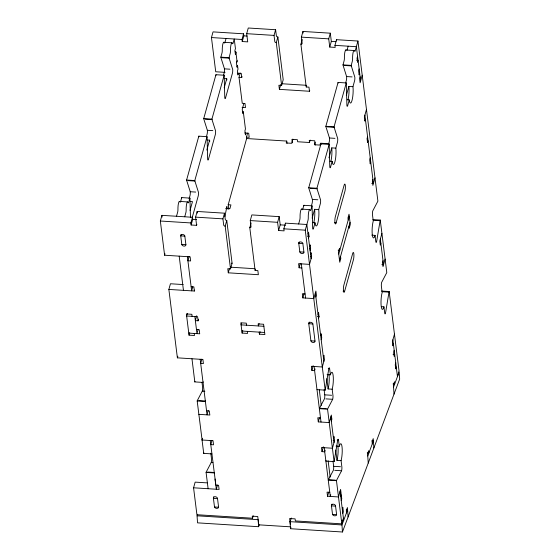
<?xml version="1.0" encoding="UTF-8"?>
<svg xmlns="http://www.w3.org/2000/svg" width="560" height="560" viewBox="0 0 560 560"><rect width="100%" height="100%" fill="white"/><g stroke="black" fill="none" stroke-linecap="round" stroke-linejoin="round"><path stroke-width="0.84" d="M372.904 219.604L380.254 220.066A2.8 0.56 -86.4 0 0 380.114 220.689L376.593 241.696A2.8 0.56 -86.4 0 1 375.809 241.535L375.039 235.375A9.786 1.96 -86.4 0 1 372.302 234.808A9.786 1.96 -86.4 0 1 373.254 221.011L372.484 214.851A2.8 0.56 -86.4 0 1 372.757 210.91L377.72 201.467A2.8 0.56 -86.4 0 0 377.881 201.012L357.952 41.034L336.532 39.683L334.95 45.353L335.209 47.404L329.742 47.061L328.72 38.85L330.302 33.18L302.953 31.451L301.378 37.128L302.141 43.281A1.4 0.994 15.6 0 1 300.902 44.226L306.229 86.982L308.966 87.15L309.477 91.259L279.398 89.362L278.887 85.253L281.617 85.428L283.199 79.751L277.879 36.995A1.4 0.994 15.6 0 1 276.381 35.882L275.611 29.729L248.269 28L246.687 33.677L247.716 41.881L242.242 41.538L241.99 39.487L243.572 33.81L213.038 31.885L211.456 37.555L215.719 71.764L225.071 72.352M381.633 291.046L389.151 291.522A2.8 0.56 -86.4 0 0 389.011 292.152L385.49 313.152A2.8 0.56 -86.4 0 1 384.706 312.991L383.943 306.831A9.786 1.96 -86.4 0 1 381.206 306.271A9.786 1.96 -86.4 0 1 382.151 292.467L381.388 286.307A2.8 0.56 -86.4 0 1 381.654 282.366L386.617 272.923A2.8 0.56 -86.4 0 0 386.778 272.468L380.254 220.066M218.596 507.213L218.512 507.696C217.476 508.886 215.019 508.459 214.494 506.954L213.402 498.148A2.1 1.491 15.6 0 1 215.257 496.741A2.1 1.491 15.6 0 1 217.504 498.407L218.596 507.213L214.417 506.947M336.623 514.668L336.539 515.151C335.503 516.341 333.046 515.914 332.521 514.409L331.429 505.603A2.1 1.491 15.6 0 1 333.284 504.189A2.1 1.491 15.6 0 1 335.531 505.862L336.623 514.668L332.521 514.409M312.977 222.684L315.028 222.81A9.786 1.96 -86.4 0 0 317.772 223.377A9.786 1.96 -86.4 0 0 318.717 209.573L320.39 203.518A2.8 0.56 -86.4 0 0 320.572 199.955L317.03 188.769A2.8 0.56 -86.4 0 1 316.932 188.258L329.161 144.382L320.957 143.864L308.735 187.74A2.8 0.56 -86.4 0 0 308.826 188.251L312.368 199.437A2.8 0.56 -86.4 0 1 312.095 203.385L311.409 205.842M330.099 161.245L332.15 161.378A9.786 1.96 -86.4 0 0 334.887 161.938A9.786 1.96 -86.4 0 0 335.839 148.134L337.505 142.086A2.8 0.56 -86.4 0 0 337.687 138.516L334.145 127.33A2.786 0.56 -86.4 0 1 334.054 126.819L346.276 82.943L338.072 82.425L325.85 126.301A2.786 0.56 -86.4 0 0 325.941 126.812L329.483 137.998A2.793 0.56 -86.4 0 1 329.217 141.946L328.531 144.403M347.214 99.806L349.265 99.939A9.786 1.96 -86.4 0 0 352.002 100.499A9.786 1.96 -86.4 0 0 352.954 86.702L354.627 80.647A2.8 0.56 -86.4 0 0 354.802 77.084L351.19 65.527L352.282 61.397A2.793 0.56 -86.4 0 0 352.604 58.247A5.593 1.12 -86.4 0 1 353.255 51.94A5.593 1.12 -86.4 0 1 354.592 51.114A2.793 0.56 -86.4 0 0 355.257 50.694L357.952 41.034M189.084 256.515L187.901 260.771L190.638 260.939L190.127 256.837L164.605 255.227L160.342 221.018L161.924 215.348L192.458 217.273L192.71 219.324L191.128 225.001L196.602 225.344L196.861 224.399M164.605 255.227L164.997 253.806M176.505 216.265L177.618 212.275A2.8 0.56 -86.4 0 0 177.94 209.93L177.961 207.508A5.593 1.12 -86.4 0 1 179.648 201.439L179.935 201.992M190.456 217.497L189.966 198.772A2.8 0.56 -86.4 0 0 189.91 198.107L181.713 197.589L180.6 201.579A2.793 0.56 -86.4 0 1 180.432 202.048M189.063 198.912L189.966 195.671A2.793 0.56 -86.4 0 0 190.239 191.73L186.697 180.537A2.8 0.56 -86.4 0 1 186.599 180.033L198.828 136.15L207.032 136.668A2.786 0.56 -86.4 0 1 207.081 137.333L207.655 159.18A2.793 0.56 -86.4 0 0 208.439 159.341L215.285 134.75A2.793 0.56 -86.4 0 0 215.558 130.809L212.016 119.616A2.786 0.56 -86.4 0 1 211.925 119.112L224.147 75.229L215.943 74.711L203.721 118.594A2.786 0.56 -86.4 0 0 203.812 119.098L207.354 130.291A2.793 0.56 -86.4 0 1 207.081 134.232L206.409 136.668M223.524 75.229L224.203 72.793A2.8 0.56 -86.4 0 0 224.469 68.852L220.934 57.666A2.786 0.56 -86.4 0 1 220.836 57.155L221.949 53.165A2.8 0.56 -86.4 0 0 222.264 50.82L222.285 48.398A5.593 1.12 -86.4 0 1 223.979 42.329L224.259 42.882M226.037 38.479L224.931 42.469A2.793 0.56 -86.4 0 1 224.763 42.938M184.709 216.783L185.822 212.793A2.8 0.56 -86.4 0 0 186.144 210.448L186.158 208.026A5.593 1.12 -86.4 0 1 187.852 201.957L188.279 202.783A2.793 0.56 -86.4 0 0 188.804 202.097L189.91 198.107M192.234 217.497L198.17 196.189A2.793 0.56 -86.4 0 0 198.443 192.248L194.901 181.055A2.8 0.56 -86.4 0 1 194.803 180.551L207.032 136.668M224.147 75.229A2.8 0.56 -86.4 0 1 224.196 75.901L224.77 97.741A2.8 0.56 -86.4 0 0 225.554 97.902L232.4 73.311A2.8 0.56 -86.4 0 0 232.673 69.37L229.131 58.184A2.786 0.56 -86.4 0 1 229.04 57.673L230.153 53.683A2.8 0.56 -86.4 0 0 230.468 51.338L230.489 48.916A5.593 1.12 -86.4 0 1 232.183 42.847L232.603 43.673A2.793 0.56 -86.4 0 0 233.128 42.987L234.241 38.997L235.438 48.573L234.906 50.463L235.417 54.572L236.124 52.052M181.125 234.465L180.733 235.879L181.797 244.433A2.1 1.491 15.6 0 0 184.037 246.099A2.1 1.491 15.6 0 0 185.899 244.692L184.835 236.138A2.1 1.491 15.6 0 0 182.588 234.472A2.1 1.491 15.6 0 0 180.733 235.879L184.835 236.138M190.029 210.427L192.486 201.607L190.435 201.474M206.836 150.094L209.601 140.168L207.557 140.035M224.182 87.829L226.723 78.729L224.672 78.603M201.866 359.128L200.683 363.384L203.413 363.559L202.902 359.45L177.387 357.84L168.861 289.429L170.443 283.759L183.204 284.564M191.128 225.001L190.876 222.943L192.458 217.273M242.242 41.538L243.824 35.861L243.572 33.81M237.188 60.599L236.481 63.119L236.992 67.228L237.524 65.338L237.993 69.097L237.461 70.987L237.972 75.096L238.441 73.416M196.602 225.344L195.58 217.133L197.155 211.463L224.504 213.185L225.267 219.345A1.4 0.994 15.6 0 0 226.765 220.458L232.085 263.214L230.51 268.884L227.773 268.716L228.284 272.818L258.363 274.715L257.852 270.613L255.115 270.438L249.788 227.682L251.104 222.957M242.095 107.366L245.497 107.583L244.986 103.474L242.249 103.306L239.015 77.308L240.198 73.052M239.015 77.308L241.745 77.483L242.011 76.531M192.822 286.664L191.653 290.871L187.39 256.662M243.873 103.418L242.235 109.298L242.746 113.407L243.271 111.51L245.448 128.961L244.923 130.851L245.434 134.953L245.903 133.273M187.348 313.481L186.641 316.008L197.582 316.694L198.093 320.803L195.356 320.628L196.714 315.763M168.861 289.429L194.383 291.039L194.649 290.094M177.387 357.84L177.835 356.223M194.243 333.452L194.495 335.503L189.028 335.16L189.707 332.731M230.51 268.884L225.183 226.128A1.4 0.994 15.6 0 1 223.685 225.015L222.922 218.862L224.504 213.185M281.617 85.428L276.297 42.672A1.4 0.994 15.6 0 1 274.799 41.559L274.036 35.399L275.611 29.729M246.673 138.782L246.47 137.165L247.597 133.112M224.917 216.503L226.891 206.465L227.206 209.027M228.774 209.349L228.2 204.736L246.638 138.537L286.741 141.064L287.028 143.374M198.093 320.803L198.541 319.179M225.183 226.128L226.765 220.458M276.297 42.672L277.879 36.995M198.149 329.42L196.973 333.627L194.845 316.526M228.284 272.818L229.425 268.723M279.398 89.362L280.756 84.476M249.788 227.682A1.4 0.994 15.6 0 0 251.027 226.744L250.264 220.584L251.846 214.914L279.188 216.636L280.21 224.847L278.628 230.524L284.095 230.867L283.843 228.816L285.418 223.139L306.838 224.49L311.101 258.699M300.902 44.226L302.218 39.494M208.222 410.662L207.053 414.862L200.172 359.282M211.918 453.894L203.714 453.376L202.048 439.999L202.517 438.319M286.741 141.064L286.216 142.961L291.683 143.304L292.852 139.104M253.197 515.795L252.518 518.224L196.924 514.717L193.571 487.795L195.153 482.125L207.06 482.874M255.115 270.438L255.381 269.493M306.229 86.982L306.67 85.407M241.563 323.19L241.101 324.87L263.886 326.312M211.932 440.573L210.798 444.626L213.535 444.794L213.024 440.692L202.048 439.999M247.31 331.373L247.569 333.424L242.102 333.081L242.781 330.652M309.477 91.259L309.736 90.314M278.628 230.524L277.606 222.313L279.188 216.636M329.742 47.061L331.324 41.391L330.302 33.18M259.07 323.533L258.391 325.962L258.139 323.911L263.606 324.261L264.887 334.523L259.42 334.173L259.161 332.122M292.362 142.779L291.935 139.356L297.402 139.706L297.661 141.757L309.505 142.506L310.184 140.07M213.801 496.776L213.353 498.4L217.49 498.659M259.42 334.173L260.092 331.744M217.49 485.03L216.321 489.237L215.04 478.996M315.175 142.219L314.468 144.739L319.935 145.089L320.467 143.199L329.182 143.745M298.634 223.979L299.747 219.989A2.793 0.56 -86.4 0 0 300.076 216.832A5.593 1.12 -86.4 0 1 300.573 211.148A5.593 1.12 -86.4 0 1 301.777 209.153M315.028 222.81L313.446 228.487A2.793 0.56 -86.4 0 1 312.669 228.326L312.095 206.486A2.786 0.56 -86.4 0 0 312.046 205.814L303.842 205.296L302.729 209.286A2.793 0.56 -86.4 0 1 302.561 209.755M345.646 82.964L346.332 80.507A2.793 0.56 -86.4 0 0 346.605 76.566L342.986 65.009L344.078 60.879A2.793 0.56 -86.4 0 0 344.4 57.729A5.593 1.12 -86.4 0 1 344.904 52.038A5.593 1.12 -86.4 0 1 346.108 50.043M347.06 50.176L348.166 46.186M299.11 242.074L298.76 243.334L299.824 251.881A2.1 1.491 15.6 0 0 302.064 253.554A2.1 1.491 15.6 0 0 303.926 252.14L302.862 243.593A2.1 1.491 15.6 0 0 300.622 241.92A2.1 1.491 15.6 0 0 298.76 243.334L302.862 243.593M316.981 389.627L325.185 390.145L305.256 230.167L307.951 220.507A2.793 0.56 -86.4 0 0 308.28 217.35A5.593 1.12 -86.4 0 1 308.931 211.05A5.593 1.12 -86.4 0 1 310.261 210.217A2.793 0.56 -86.4 0 0 310.933 209.804L312.046 205.814M312.158 218.141L314.615 209.314L318.717 209.573M328.965 157.808L331.737 147.875L335.839 148.134M346.318 95.543L348.852 86.436L352.954 86.695M308.035 234.073L308.56 232.183L309.071 236.285L308.539 238.196M357.567 56.287L357.035 58.177L357.546 62.279L358.078 60.368L356.713 60.284M301.826 267.96L299.096 267.785L300.237 263.69M332.15 161.378L330.568 167.048A2.793 0.56 -86.4 0 1 329.784 166.887L329.21 145.047A2.786 0.56 -86.4 0 0 329.161 144.382M349.265 99.939L347.683 105.609A2.793 0.56 -86.4 0 1 346.899 105.448L346.318 83.433A2.779 0.553 -86.4 0 0 346.276 82.943M309.603 246.743L310.135 244.839L310.646 248.941L310.121 250.831M359.149 68.922L358.617 70.833L359.128 74.935L359.653 73.045M310.59 254.597L311.115 252.7L311.626 256.809L309.519 264.376L298.585 263.683L299.096 267.785M360.122 76.811L359.597 78.701L360.108 82.803L362.215 75.236M315.875 297.01L316.4 295.12L315.889 291.011L313.782 298.578L302.841 297.892L303.982 293.79M366.471 109.445L364.364 117.012L364.875 121.114L365.407 119.224M336.119 222.852L344.904 191.331A4.193 0.84 -86.4 0 0 345.31 185.416A4.193 0.84 -86.4 0 0 344.134 185.171L335.349 216.692A4.193 0.84 -86.4 0 0 334.943 222.607A4.193 0.84 -86.4 0 0 336.119 222.852L334.558 222.754M309.239 322.035L308.77 323.715L310.905 340.816A2.1 1.491 15.6 0 0 313.145 342.489A2.1 1.491 15.6 0 0 315.007 341.075L312.872 323.974A2.1 1.491 15.6 0 0 310.632 322.308A2.1 1.491 15.6 0 0 308.77 323.715L312.872 323.974M318.045 314.454L318.57 312.564L319.081 316.666L318.556 318.556M367.577 136.668L367.052 138.558L367.563 142.667L368.088 140.77M338.737 254.051L349.272 216.223M339.5 260.211L350.042 222.383M320.684 335.664L321.216 333.774L321.727 337.876L321.195 339.766M370.216 157.878L369.691 159.768L370.202 163.87L370.727 161.98M315.063 368.956L314.608 370.58L311.878 370.405L313.194 365.673M323.372 357.21L323.897 355.32L324.408 359.422L322.301 366.989L311.367 366.303L311.878 370.405M372.904 179.424L372.372 181.314L372.89 185.423L374.997 177.856M344.638 291.263L353.423 259.742A4.193 0.84 -86.4 0 0 353.829 253.827A4.193 0.84 -86.4 0 0 352.653 253.582L343.875 285.103A4.193 0.84 -86.4 0 0 343.469 291.018A4.193 0.84 -86.4 0 0 344.638 291.263L343.077 291.165M331.317 421.008L331.842 419.111L331.331 415.009L329.224 422.576L318.29 421.883L319.417 417.83M381.92 233.443L379.813 241.003L380.324 245.112L380.849 243.222M325.178 450.198L324.73 451.815L321.993 451.647L323.351 446.782M333.487 438.452L334.019 436.562L334.53 440.664L332.416 448.231L321.482 447.538L321.993 451.647M383.019 260.666L382.494 262.556L383.005 266.658L385.112 259.098M340.578 495.376L341.11 493.486L340.592 489.384L338.485 496.944L327.551 496.258L328.678 492.205M330.75 494.746L330.288 496.426L324.219 447.713M331.926 504.175L331.457 505.855L335.559 506.114M340.732 496.594L341.257 494.704L341.768 498.806L341.243 500.696M342.307 509.25L342.832 507.36L343.343 511.462L342.818 513.352M394.464 334.145L392.357 341.712L392.868 345.814L393.393 343.924M290.36 524.349L289.632 518.532L295.099 518.875L295.358 520.926L341.838 523.866L343.42 518.189M394.184 350.273L393.659 352.163L394.17 356.265L394.695 354.375L393.05 354.27M395.759 362.929L395.234 364.819L395.745 368.921L396.27 367.031M259.287 524.888L258.608 526.708L197.54 522.851L197.057 515.802L197.631 514.283M393.54 387.065L399.175 372.008L399.658 379.057L342.454 532L290.507 528.717L290.024 521.668L291.389 518.028M290.507 528.717L290.962 527.506M342.454 532L341.971 524.951L347.606 509.887L346.241 509.803M367.759 456.008L373.394 440.944L371.707 440.839M202.006 382.515L202.58 387.128A2.8 0.56 -86.4 0 1 202.307 391.076L197.344 400.512A2.8 0.56 -86.4 0 0 197.183 400.967L202.09 439.999M210.805 453.201L211.477 458.591A2.793 0.56 -86.4 0 1 211.211 462.532L206.248 471.968A2.8 0.56 -86.4 0 0 206.087 472.43L208.117 488.719M327.117 374.633L330.393 374.836A9.786 1.96 -86.4 0 1 333.137 375.403A9.786 1.96 -86.4 0 1 332.185 389.207L332.948 395.36A2.8 0.56 -86.4 0 1 332.682 399.308L327.719 408.744A2.8 0.56 -86.4 0 0 327.558 409.199L319.354 408.681A2.8 0.56 -86.4 0 1 319.515 408.226L324.478 398.79A2.8 0.56 -86.4 0 0 324.751 394.842L324.107 389.676M336.014 446.089L339.297 446.292A9.786 1.96 -86.4 0 1 342.034 446.859A9.786 1.96 -86.4 0 1 341.082 460.663L341.852 466.816A2.793 0.56 -86.4 0 1 341.579 470.764L336.623 480.2A2.8 0.56 -86.4 0 0 336.462 480.655L328.258 480.137A2.8 0.56 -86.4 0 1 328.419 479.682L333.375 470.246A2.793 0.56 -86.4 0 0 333.648 466.298L333.004 461.139M246.687 33.677L274.036 35.399M301.378 37.128L328.72 38.85M243.824 35.861L247.107 36.071M331.324 41.391L336.007 41.685M211.456 37.555L241.99 39.487M334.95 45.353L356.37 46.704L360.633 80.913M223.629 42.28L231.833 42.798M345.758 49.994L353.962 50.512M220.836 57.155L229.04 57.673M342.965 64.869L351.169 65.387M222.299 57.75L229.131 58.184M344.428 65.464L351.26 65.891M224.469 68.852L229.943 69.195M346.605 76.566L352.072 76.909M237.832 73.157L241.234 73.374L241.745 77.483M281.841 83.741L306.04 85.267M203.721 118.594L211.925 119.112M325.85 126.301L334.054 126.819M205.184 119.189L212.016 119.616M327.313 126.896L334.145 127.33M207.354 130.291L212.821 130.634M329.483 137.998L334.95 138.348M244.79 132.986L248.696 133.238L249.207 137.34L246.47 137.165M371.728 183.421L373.415 183.533L364.896 115.122M186.599 180.033L194.803 180.551M308.735 187.74L316.932 188.258M188.062 180.628L194.901 181.055M310.191 188.335L317.03 188.769M190.239 191.73L195.706 192.073M312.368 199.437L317.835 199.78M179.298 201.39L187.502 201.908M301.427 209.104L309.631 209.622M228.2 204.736L230.93 204.904L229.88 208.691L225.673 208.425M373.275 220.262L380.114 220.689M195.58 217.133L222.922 218.862M250.264 220.584L277.606 222.313M192.71 219.324L196.616 219.569M280.21 224.847L285.677 225.197M160.342 221.018L190.876 222.943M283.843 228.816L305.256 230.167M371.763 235.165L375.039 235.375M307.363 236.173L309.071 236.285M338.149 250.166L339.787 250.271L339.535 248.22L338.478 252L339.759 262.262L340.809 258.482L340.557 256.424M309.281 248.857L310.646 248.941M181.797 244.433L185.899 244.692M299.824 251.881L303.926 252.14M310.261 256.725L311.626 256.809M381.85 264.663L383.53 264.768L380.338 239.113M231.406 263.172L232.085 263.214M230.699 267.197L254.926 268.73M382.179 291.718L389.011 292.152M191.142 286.762L193.872 286.937L194.383 291.039M305.067 293.958L302.33 293.783L302.841 297.892M381.479 306.677L383.943 306.831M317.443 316.561L319.081 316.666M241.864 331.03L264.649 332.472M196.462 329.518L199.199 329.693L199.71 333.802L188.776 333.109M310.905 340.816L315.007 341.075M328.258 368.592L329.63 368.683L330.393 374.836M393.029 383.95L394.667 384.055L394.513 381.703L393.386 384.713L394.023 394.114M326.788 378.567L328.083 388.948L332.185 389.207M191.968 358.764L194.81 381.913L203.014 382.431A2.8 0.56 -86.4 0 0 203.154 381.808M324.751 394.842L331.583 395.276M202.307 391.076L204.869 391.237M325.843 398.874L332.682 399.308M198.716 400.603L205.548 401.03A2.8 0.56 -86.4 0 0 205.387 401.485L197.183 400.967M319.515 408.226L326.354 408.66M206.584 410.76L209.314 410.935L209.832 415.037L198.849 414.344M320.509 417.949L317.779 417.781L318.29 421.883M330.477 419.027L331.842 419.111M337.162 440.055L338.527 440.139L339.297 446.292M333.158 440.58L334.53 440.664M367.248 452.893L368.886 452.991L368.725 450.646L367.598 453.656L368.242 463.057M335.692 450.03L336.98 460.404L341.082 460.663M338.527 440.139A2.8 0.56 -86.4 0 0 337.743 439.978L334.229 460.978A2.8 0.56 -86.4 0 1 334.082 461.608L325.885 461.09A2.8 0.56 -86.4 0 0 325.99 460.628M333.648 466.298L340.487 466.732M211.211 462.532L212.919 462.637M334.747 470.33L341.579 470.764M207.613 472.059L214.452 472.486A2.8 0.56 -86.4 0 0 214.291 472.948L206.087 472.43M328.419 479.682L335.251 480.116M329.777 492.324L327.04 492.149L327.551 496.258M193.571 487.795L219.093 489.412L218.582 485.303L215.845 485.135L210.252 440.517M342.048 520.254L343.693 520.359L340.067 491.274M197.057 515.802L258.125 519.659L258.608 526.708M290.024 521.668L341.971 524.951M290.668 526.841L258.769 524.832L257.733 516.516L252.266 516.173L252.518 518.224M389.151 291.522L399.042 370.916L397.46 376.593L392.882 339.822M336.532 39.683L336.595 40.194M348.222 220.01L347.963 217.959L349.02 214.172L350.294 224.434L349.244 228.221L348.985 226.163M302.953 31.451L303.149 32.991M315.252 145.075L314.72 140.798L309.253 140.455L309.505 142.506M315.357 292.908L323.883 361.319M330.806 416.899L333.998 442.554M341.838 523.866L336.462 480.655M327.558 409.199L334.082 461.608M319.298 389.886L321.23 405.384M328.132 460.754L330.162 477.078M301.315 263.858L305.578 298.06M314.097 366.471L321.02 422.058M285.418 223.139L285.488 223.657M246.547 325.22L246.288 323.162L240.821 322.819L242.102 333.081M197.155 211.463L197.365 213.101M192.108 316.351L191.856 314.3L186.389 313.95L189.028 335.16M179.186 256.144L183.449 290.353M161.924 215.348L162.134 217.056M373.87 447.993L373.233 438.592L372.106 441.609L372.267 443.954M348.089 516.936L347.445 507.535L346.325 510.552L346.479 512.897M338.128 83.09L338.114 82.915A2.779 0.553 -86.4 0 0 338.072 82.425M203.854 452.746A2.8 0.56 -86.4 0 1 203.714 453.376M194.95 381.29A2.8 0.56 -86.4 0 1 194.81 381.913M198.828 136.15A2.786 0.56 -86.4 0 1 198.877 136.815M215.943 74.711A2.8 0.56 -86.4 0 1 215.992 75.383M181.713 197.589A2.8 0.56 -86.4 0 1 181.741 197.904M226.723 78.729A9.786 1.96 -86.4 0 1 226.842 80.003M209.601 140.168A9.786 1.96 -86.4 0 1 209.727 141.442M235.207 51.555A2.1 1.491 15.6 0 1 235.949 52.682L237.013 61.229A2.1 1.491 15.6 0 1 236.544 62.279M320.957 143.864A2.786 0.56 -86.4 0 1 321.006 144.529M303.842 205.296A2.786 0.56 -86.4 0 1 303.884 205.786M314.615 209.314A9.786 1.96 -86.4 0 1 313.817 222.544M348.852 86.443A9.786 1.96 -86.4 0 1 348.054 99.673M331.737 147.875A9.786 1.96 -86.4 0 1 330.932 161.105M337.855 446.026A9.786 1.96 -86.4 0 1 336.98 460.404M328.951 374.57A9.786 1.96 -86.4 0 1 328.083 388.948M329.63 368.683A2.793 0.56 -86.4 0 0 328.846 368.522L325.325 389.522A2.8 0.56 -86.4 0 1 325.185 390.145"/></g></svg>
